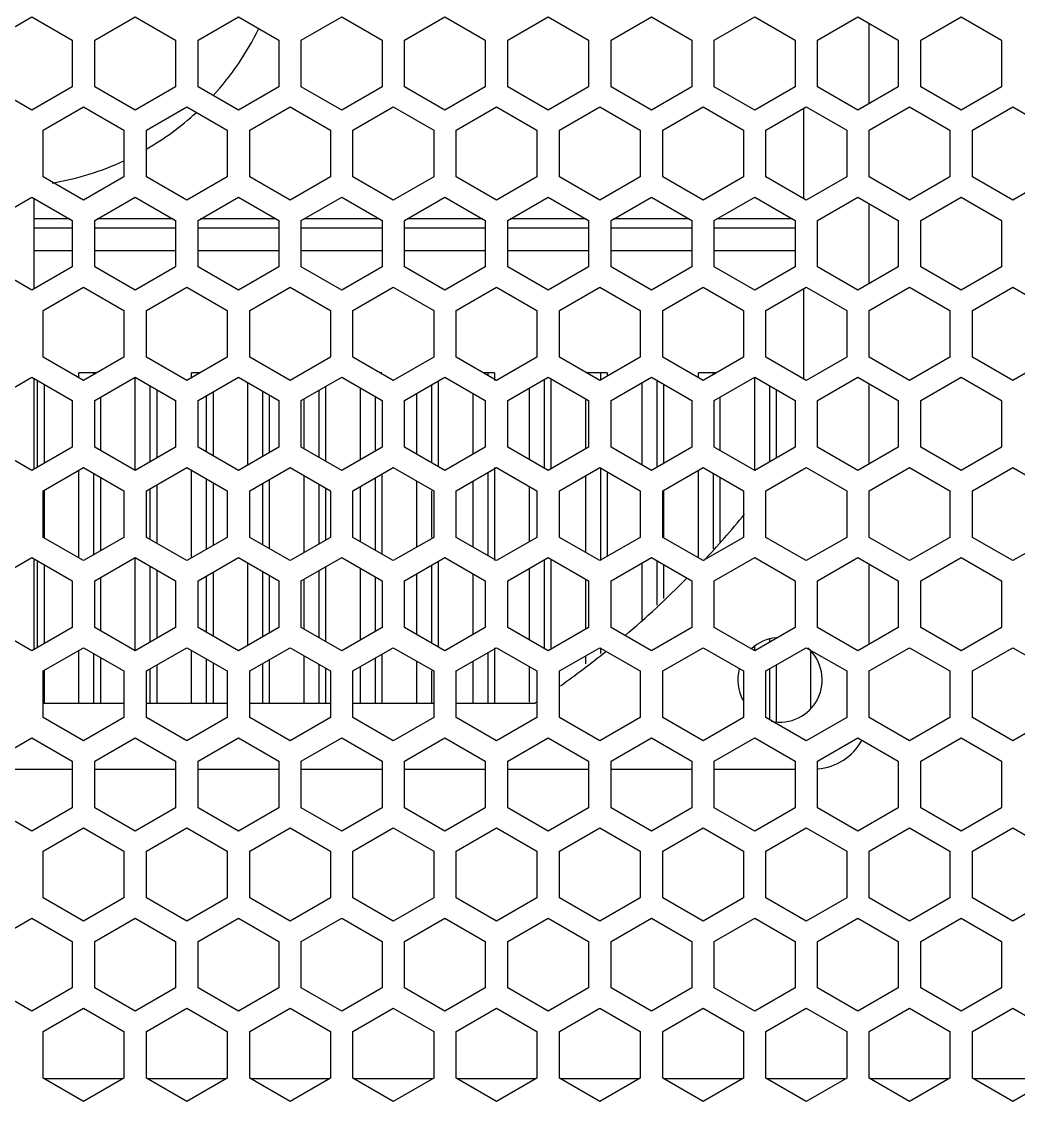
# Model space of a CAD drawing. Header units: millimetres. Extents: x 10297564 to 11610295, y -9287743 to -8409454.
# Drawn here: x 10528781 to 10529846, y -9096196 to -9095042 of the extents above; entities that cross this region are included whole.
import ezdxf

# ---------------------------------------------------------------- set-up
doc = ezdxf.new("R2010")
doc.units = ezdxf.units.MM
doc.header["$LTSCALE"] = 100
doc.layers.add('-0', color=7, linetype='Continuous')

# ---------------------------------------------------------------- blocks, each defined once
blk = doc.blocks.new('인버터 외형도')
at = {"layer": '-0', "linetype": 'Continuous'}
for p, q in [((119705.93, 39846.69), (119738.28, 39865.37)), ((119738.28, 39865.37), (119770.64, 39846.69)), ((119788.7, 39846.69), (119821.05, 39865.37)), ((119821.05, 39865.37), (119853.41, 39846.69)), ((119871.47, 39846.69), (119903.82, 39865.37)), ((119903.82, 39865.37), (119936.18, 39846.69)), ((119954.23, 39846.69), (119986.59, 39865.37)), ((119986.59, 39865.37), (120018.95, 39846.69)), ((120037, 39846.69), (120069.36, 39865.37)), ((120069.36, 39865.37), (120101.71, 39846.69)), ((120119.77, 39846.69), (120152.13, 39865.37)), ((120152.13, 39865.37), (120184.48, 39846.69)), ((120202.54, 39846.69), (120234.9, 39865.37)), ((120234.9, 39865.37), (120267.25, 39846.69)), ((120285.31, 39846.69), (120317.67, 39865.37)), ((120317.67, 39865.37), (120350.02, 39846.69)), ((120368.08, 39846.69), (120400.44, 39865.37)), ((120400.44, 39865.37), (120432.79, 39846.69)), ((120450.85, 39846.69), (120483.21, 39865.37)), ((120483.21, 39865.37), (120515.56, 39846.69)), ((120409.47, 39795.86), (120409.47, 39860.16)), ((119770.64, 39846.69), (119770.64, 39809.33)), ((119788.7, 39809.33), (119788.7, 39846.69)), ((119853.41, 39846.69), (119853.41, 39809.33)), ((119871.47, 39809.33), (119871.47, 39846.69)), ((119936.18, 39846.69), (119936.18, 39809.33)), ((119954.23, 39809.33), (119954.23, 39846.69)), ((120018.95, 39846.69), (120018.95, 39809.33)), ((120037, 39809.33), (120037, 39846.69)), ((120101.71, 39846.69), (120101.71, 39809.33)), ((120119.77, 39809.33), (120119.77, 39846.69)), ((120184.48, 39846.69), (120184.48, 39809.33)), ((120202.54, 39809.33), (120202.54, 39846.69)), ((120267.25, 39846.69), (120267.25, 39809.33)), ((120285.31, 39809.33), (120285.31, 39846.69)), ((120350.02, 39846.69), (120350.02, 39809.33)), ((120368.08, 39809.33), (120368.08, 39846.69)), ((120432.79, 39846.69), (120432.79, 39809.33)), ((120450.85, 39809.33), (120450.85, 39846.69)), ((120515.56, 39846.69), (120515.56, 39809.33)), ((119738.28, 39790.65), (119705.93, 39809.33)), ((119770.64, 39809.33), (119738.28, 39790.65)), ((119821.05, 39790.65), (119788.7, 39809.33)), ((119853.41, 39809.33), (119821.05, 39790.65)), ((119903.82, 39790.65), (119871.47, 39809.33)), ((119936.18, 39809.33), (119903.82, 39790.65)), ((119986.59, 39790.65), (119954.23, 39809.33)), ((120018.95, 39809.33), (119986.59, 39790.65)), ((120069.36, 39790.65), (120037, 39809.33)), ((120101.71, 39809.33), (120069.36, 39790.65)), ((120152.13, 39790.65), (120119.77, 39809.33)), ((120184.48, 39809.33), (120152.13, 39790.65)), ((120234.9, 39790.65), (120202.54, 39809.33)), ((120267.25, 39809.33), (120234.9, 39790.65)), ((120317.67, 39790.65), (120285.31, 39809.33)), ((120350.02, 39809.33), (120317.67, 39790.65)), ((120400.44, 39790.65), (120368.08, 39809.33)), ((120432.79, 39809.33), (120400.44, 39790.65)), ((120483.21, 39790.65), (120450.85, 39809.33)), ((120515.56, 39809.33), (120483.21, 39790.65)), ((119747.31, 39774.46), (119779.67, 39793.14)), ((119779.67, 39793.14), (119812.02, 39774.46)), ((119830.08, 39774.46), (119862.44, 39793.14)), ((119862.44, 39793.14), (119894.79, 39774.46)), ((119912.85, 39774.46), (119945.21, 39793.14)), ((119945.21, 39793.14), (119977.56, 39774.46)), ((119995.62, 39774.46), (120027.97, 39793.14)), ((120027.97, 39793.14), (120060.33, 39774.46)), ((120078.39, 39774.46), (120110.74, 39793.14)), ((120110.74, 39793.14), (120143.1, 39774.46)), ((120161.16, 39774.46), (120193.51, 39793.14)), ((120193.51, 39793.14), (120225.87, 39774.46)), ((120243.93, 39774.46), (120276.28, 39793.14)), ((120276.28, 39793.14), (120308.64, 39774.46)), ((120326.7, 39774.46), (120359.05, 39793.14)), ((120356.8, 39791.83), (120356.8, 39719.72)), ((120359.05, 39793.14), (120391.41, 39774.46)), ((120409.47, 39774.46), (120441.82, 39793.14)), ((120441.82, 39793.14), (120474.18, 39774.46)), ((120492.24, 39774.46), (120524.59, 39793.14)), ((120524.59, 39793.14), (120556.95, 39774.46)), ((119747.31, 39737.1), (119747.31, 39774.46)), ((119812.02, 39774.46), (119812.02, 39737.1)), ((119830.08, 39737.1), (119830.08, 39774.46)), ((119894.79, 39774.46), (119894.79, 39737.1)), ((119912.85, 39737.1), (119912.85, 39774.46)), ((119977.56, 39774.46), (119977.56, 39737.1)), ((119995.62, 39737.1), (119995.62, 39774.46)), ((120060.33, 39774.46), (120060.33, 39737.1)), ((120078.39, 39737.1), (120078.39, 39774.46)), ((120143.1, 39774.46), (120143.1, 39737.1)), ((120161.16, 39737.1), (120161.16, 39774.46)), ((120225.87, 39774.46), (120225.87, 39737.1)), ((120243.93, 39737.1), (120243.93, 39774.46)), ((120308.64, 39774.46), (120308.64, 39737.1)), ((120326.7, 39737.1), (120326.7, 39774.46)), ((120391.41, 39774.46), (120391.41, 39737.1)), ((120409.47, 39737.1), (120409.47, 39774.46)), ((120474.18, 39774.46), (120474.18, 39737.1)), ((120492.24, 39737.1), (120492.24, 39774.46)), ((119779.67, 39718.42), (119747.31, 39737.1)), ((119812.02, 39737.1), (119779.67, 39718.42)), ((119862.44, 39718.42), (119830.08, 39737.1)), ((119894.79, 39737.1), (119862.44, 39718.42)), ((119945.21, 39718.42), (119912.85, 39737.1)), ((119977.56, 39737.1), (119945.21, 39718.42)), ((120027.97, 39718.42), (119995.62, 39737.1)), ((120060.33, 39737.1), (120027.97, 39718.42)), ((120110.74, 39718.42), (120078.39, 39737.1)), ((120143.1, 39737.1), (120110.74, 39718.42)), ((120193.51, 39718.42), (120161.16, 39737.1)), ((120225.87, 39737.1), (120193.51, 39718.42)), ((120276.28, 39718.42), (120243.93, 39737.1)), ((120308.64, 39737.1), (120276.28, 39718.42)), ((120359.05, 39718.42), (120326.7, 39737.1)), ((120391.41, 39737.1), (120359.05, 39718.42)), ((120441.82, 39718.42), (120409.47, 39737.1)), ((120474.18, 39737.1), (120441.82, 39718.42)), ((120524.59, 39718.42), (120492.24, 39737.1)), ((120556.95, 39737.1), (120524.59, 39718.42)), ((119705.93, 39702.22), (119738.28, 39720.9)), ((119738.28, 39720.9), (119770.64, 39702.22)), ((119739.79, 39720.03), (119739.79, 39647.05)), ((119788.7, 39702.22), (119821.05, 39720.9)), ((119821.05, 39720.9), (119853.41, 39702.22)), ((119871.47, 39702.22), (119903.82, 39720.9)), ((119903.82, 39720.9), (119936.18, 39702.22)), ((119954.23, 39702.22), (119986.59, 39720.9)), ((119986.59, 39720.9), (120018.95, 39702.22)), ((120037, 39702.22), (120069.36, 39720.9)), ((120069.36, 39720.9), (120101.71, 39702.22)), ((120119.77, 39702.22), (120152.13, 39720.9)), ((120152.13, 39720.9), (120184.48, 39702.22)), ((120202.54, 39702.22), (120234.9, 39720.9)), ((120234.9, 39720.9), (120267.25, 39702.22)), ((120285.31, 39702.22), (120317.67, 39720.9)), ((120317.67, 39720.9), (120350.02, 39702.22)), ((120368.08, 39702.22), (120400.44, 39720.9)), ((120400.44, 39720.9), (120432.79, 39702.22)), ((120450.85, 39702.22), (120483.21, 39720.9)), ((120483.21, 39720.9), (120515.56, 39702.22)), ((120409.47, 39651.39), (120409.47, 39715.69)), ((119768.65, 39703.37), (119739.79, 39703.37)), ((119770.64, 39702.22), (119770.64, 39664.86)), ((119788.7, 39664.86), (119788.7, 39702.22)), ((119851.42, 39703.37), (119790.68, 39703.37)), ((119853.41, 39702.22), (119853.41, 39664.86)), ((119871.47, 39664.86), (119871.47, 39702.22)), ((119934.19, 39703.37), (119873.45, 39703.37)), ((119936.18, 39702.22), (119936.18, 39664.86)), ((119954.23, 39664.86), (119954.23, 39702.22)), ((120016.96, 39703.37), (119956.22, 39703.37)), ((120018.95, 39702.22), (120018.95, 39664.86)), ((120037, 39664.86), (120037, 39702.22)), ((120099.73, 39703.37), (120038.99, 39703.37)), ((120101.71, 39702.22), (120101.71, 39664.86)), ((120119.77, 39664.86), (120119.77, 39702.22)), ((120182.5, 39703.37), (120121.76, 39703.37)), ((120184.48, 39702.22), (120184.48, 39664.86)), ((120202.54, 39664.86), (120202.54, 39702.22)), ((120265.27, 39703.37), (120204.53, 39703.37)), ((120267.25, 39702.22), (120267.25, 39664.86)), ((120285.31, 39664.86), (120285.31, 39702.22)), ((120348.04, 39703.37), (120287.3, 39703.37)), ((120350.02, 39702.22), (120350.02, 39664.86)), ((120368.08, 39664.86), (120368.08, 39702.22)), ((120432.79, 39702.22), (120432.79, 39664.86)), ((120450.85, 39664.86), (120450.85, 39702.22)), ((120515.56, 39702.22), (120515.56, 39664.86)), ((119770.64, 39695.84), (119739.79, 39695.84)), ((119853.41, 39695.84), (119788.7, 39695.84)), ((119936.18, 39695.84), (119871.47, 39695.84)), ((120018.95, 39695.84), (119954.23, 39695.84)), ((120101.71, 39695.84), (120037, 39695.84)), ((120184.48, 39695.84), (120119.77, 39695.84)), ((120267.25, 39695.84), (120202.54, 39695.84)), ((120350.02, 39695.84), (120285.31, 39695.84)), ((119770.64, 39677.78), (119739.79, 39677.78)), ((119853.41, 39677.78), (119788.7, 39677.78)), ((119936.18, 39677.78), (119871.47, 39677.78)), ((120018.95, 39677.78), (119954.23, 39677.78)), ((120101.71, 39677.78), (120037, 39677.78)), ((120184.48, 39677.78), (120119.77, 39677.78)), ((120267.25, 39677.78), (120202.54, 39677.78)), ((120350.02, 39677.78), (120285.31, 39677.78)), ((119738.28, 39646.18), (119705.93, 39664.86)), ((119770.64, 39664.86), (119738.28, 39646.18)), ((119821.05, 39646.18), (119788.7, 39664.86)), ((119853.41, 39664.86), (119821.05, 39646.18)), ((119903.82, 39646.18), (119871.47, 39664.86)), ((119936.18, 39664.86), (119903.82, 39646.18)), ((119986.59, 39646.18), (119954.23, 39664.86)), ((120018.95, 39664.86), (119986.59, 39646.18)), ((120069.36, 39646.18), (120037, 39664.86)), ((120101.71, 39664.86), (120069.36, 39646.18)), ((120152.13, 39646.18), (120119.77, 39664.86)), ((120184.48, 39664.86), (120152.13, 39646.18)), ((120234.9, 39646.18), (120202.54, 39664.86)), ((120267.25, 39664.86), (120234.9, 39646.18)), ((120317.67, 39646.18), (120285.31, 39664.86)), ((120350.02, 39664.86), (120317.67, 39646.18)), ((120400.44, 39646.18), (120368.08, 39664.86)), ((120432.79, 39664.86), (120400.44, 39646.18)), ((120483.21, 39646.18), (120450.85, 39664.86)), ((120515.56, 39664.86), (120483.21, 39646.18)), ((119747.31, 39629.99), (119779.67, 39648.67)), ((119779.67, 39648.67), (119812.02, 39629.99)), ((119830.08, 39629.99), (119862.44, 39648.67)), ((119862.44, 39648.67), (119894.79, 39629.99)), ((119912.85, 39629.99), (119945.21, 39648.67)), ((119945.21, 39648.67), (119977.56, 39629.99)), ((119995.62, 39629.99), (120027.97, 39648.67)), ((120027.97, 39648.67), (120060.33, 39629.99)), ((120078.39, 39629.99), (120110.74, 39648.67)), ((120110.74, 39648.67), (120143.1, 39629.99)), ((120161.16, 39629.99), (120193.51, 39648.67)), ((120193.51, 39648.67), (120225.87, 39629.99)), ((120243.93, 39629.99), (120276.28, 39648.67)), ((120276.28, 39648.67), (120308.64, 39629.99)), ((120326.7, 39629.99), (120359.05, 39648.67)), ((120356.8, 39647.36), (120356.8, 39575.25)), ((120359.05, 39648.67), (120391.41, 39629.99)), ((120409.47, 39629.99), (120441.82, 39648.67)), ((120441.82, 39648.67), (120474.18, 39629.99)), ((120492.24, 39629.99), (120524.59, 39648.67)), ((120524.59, 39648.67), (120556.95, 39629.99)), ((119747.31, 39592.63), (119747.31, 39629.99)), ((119812.02, 39629.99), (119812.02, 39592.63)), ((119830.08, 39592.63), (119830.08, 39629.99)), ((119894.79, 39629.99), (119894.79, 39592.63)), ((119912.85, 39592.63), (119912.85, 39629.99)), ((119977.56, 39629.99), (119977.56, 39592.63)), ((119995.62, 39592.63), (119995.62, 39629.99)), ((120060.33, 39629.99), (120060.33, 39592.63)), ((120078.39, 39592.63), (120078.39, 39629.99)), ((120143.1, 39629.99), (120143.1, 39592.63)), ((120161.16, 39592.63), (120161.16, 39629.99)), ((120225.87, 39629.99), (120225.87, 39592.63)), ((120243.93, 39592.63), (120243.93, 39629.99)), ((120308.64, 39629.99), (120308.64, 39592.63)), ((120326.7, 39592.63), (120326.7, 39629.99)), ((120391.41, 39629.99), (120391.41, 39592.63)), ((120409.47, 39592.63), (120409.47, 39629.99)), ((120474.18, 39629.99), (120474.18, 39592.63)), ((120492.24, 39592.63), (120492.24, 39629.99)), ((119779.67, 39573.95), (119747.31, 39592.63)), ((119812.02, 39592.63), (119779.67, 39573.95)), ((119862.44, 39573.95), (119830.08, 39592.63)), ((119894.79, 39592.63), (119862.44, 39573.95)), ((119945.21, 39573.95), (119912.85, 39592.63)), ((119977.56, 39592.63), (119945.21, 39573.95)), ((120027.97, 39573.95), (119995.62, 39592.63)), ((120060.33, 39592.63), (120027.97, 39573.95)), ((120110.74, 39573.95), (120078.39, 39592.63)), ((120143.1, 39592.63), (120110.74, 39573.95)), ((120193.51, 39573.95), (120161.16, 39592.63)), ((120225.87, 39592.63), (120193.51, 39573.95)), ((120276.28, 39573.95), (120243.93, 39592.63)), ((120308.64, 39592.63), (120276.28, 39573.95)), ((120359.05, 39573.95), (120326.7, 39592.63)), ((120391.41, 39592.63), (120359.05, 39573.95)), ((120441.82, 39573.95), (120409.47, 39592.63)), ((120474.18, 39592.63), (120441.82, 39573.95)), ((120524.59, 39573.95), (120492.24, 39592.63)), ((120556.95, 39592.63), (120524.59, 39573.95)), ((119775.9, 39576.12), (119775.9, 39579.97)), ((119790.09, 39579.97), (119775.9, 39579.97)), ((119787.94, 39578.72), (119787.94, 39579.97)), ((119866.19, 39576.12), (119866.19, 39579.97)), ((119872.86, 39579.97), (119866.19, 39579.97)), ((120018.87, 39579.97), (120017.55, 39579.97)), ((120109.16, 39579.97), (120100.32, 39579.97)), ((120103.97, 39577.86), (120103.97, 39579.97)), ((120109.16, 39579.97), (120109.16, 39573.95)), ((120199.46, 39579.97), (120182.22, 39579.97)), ((120194.26, 39573.95), (120194.26, 39579.97)), ((120199.46, 39579.97), (120199.46, 39577.38)), ((120272.52, 39576.12), (120272.52, 39579.97)), ((120286.71, 39579.97), (120272.52, 39579.97)), ((120284.56, 39578.72), (120284.56, 39579.97)), ((119705.93, 39557.75), (119738.28, 39576.43)), ((119738.28, 39576.43), (119770.64, 39557.75)), ((119739.79, 39575.56), (119739.79, 39502.58)), ((119742.79, 39504.32), (119742.79, 39573.83)), ((119747.99, 39570.83), (119747.99, 39507.31)), ((119788.7, 39557.75), (119821.05, 39576.43)), ((119821.05, 39501.71), (119821.05, 39576.43)), ((119821.05, 39576.43), (119853.41, 39557.75)), ((119833.09, 39508.66), (119833.09, 39569.48)), ((119871.47, 39557.75), (119903.82, 39576.43)), ((119903.82, 39576.43), (119936.18, 39557.75)), ((119911.34, 39506.05), (119911.34, 39572.09)), ((119954.23, 39557.75), (119986.59, 39576.43)), ((119973.72, 39569), (119973.72, 39509.14)), ((119986.59, 39576.43), (120018.95, 39557.75)), ((120037, 39557.75), (120069.36, 39576.43)), ((120058.82, 39507.79), (120058.82, 39570.35)), ((120064.02, 39573.35), (120064.02, 39504.79)), ((120069.36, 39576.43), (120101.71, 39557.75)), ((120119.77, 39557.75), (120152.13, 39576.43)), ((120149.12, 39503.45), (120149.12, 39574.69)), ((120152.13, 39576.43), (120184.48, 39557.75)), ((120154.31, 39575.17), (120154.31, 39502.97)), ((120202.54, 39557.75), (120234.9, 39576.43)), ((120227.37, 39506.06), (120227.37, 39572.09)), ((120234.9, 39576.43), (120267.25, 39557.75)), ((120239.41, 39504.32), (120239.41, 39573.83)), ((120244.61, 39570.83), (120244.61, 39507.31)), ((120285.31, 39557.75), (120317.67, 39576.43)), ((120317.66, 39501.71), (120317.66, 39576.43)), ((120317.67, 39576.43), (120350.02, 39557.75)), ((120329.7, 39508.66), (120329.7, 39569.48)), ((120368.08, 39557.75), (120400.44, 39576.43)), ((120400.44, 39576.43), (120432.79, 39557.75)), ((120409.47, 39506.92), (120409.47, 39571.22)), ((120450.85, 39557.75), (120483.21, 39576.43)), ((120483.21, 39576.43), (120515.56, 39557.75)), ((119793.14, 39560.31), (119793.14, 39517.83)), ((119838.28, 39566.48), (119838.28, 39511.66)), ((119878.23, 39516.48), (119878.23, 39561.66)), ((119883.43, 39564.66), (119883.43, 39513.48)), ((119923.38, 39513), (119923.38, 39565.14)), ((119928.58, 39562.14), (119928.58, 39516)), ((119968.53, 39512.14), (119968.53, 39566)), ((120001.63, 39510.4), (120001.63, 39567.75)), ((120013.67, 39517.35), (120013.67, 39560.79)), ((120046.78, 39514.75), (120046.78, 39563.4)), ((120091.93, 39514.74), (120091.93, 39563.4)), ((120137.08, 39510.4), (120137.08, 39567.74)), ((120289.75, 39560.31), (120289.75, 39517.83)), ((120334.9, 39566.48), (120334.9, 39511.66)), ((119770.64, 39557.75), (119770.64, 39520.39)), ((119788.7, 39520.39), (119788.7, 39557.75)), ((119853.41, 39557.75), (119853.41, 39520.39)), ((119871.47, 39520.39), (119871.47, 39557.75)), ((119936.18, 39557.75), (119936.18, 39520.39)), ((119954.23, 39520.39), (119954.23, 39557.75)), ((119956.49, 39519.09), (119956.49, 39559.05)), ((120018.95, 39557.75), (120018.95, 39520.39)), ((120037, 39520.39), (120037, 39557.75)), ((120101.71, 39557.75), (120101.71, 39520.39)), ((120119.77, 39520.39), (120119.77, 39557.75)), ((120182.22, 39519.08), (120182.22, 39559.06)), ((120184.48, 39557.75), (120184.48, 39520.39)), ((120202.54, 39520.39), (120202.54, 39557.75)), ((120267.25, 39557.75), (120267.25, 39520.39)), ((120285.31, 39520.39), (120285.31, 39557.75)), ((120350.02, 39557.75), (120350.02, 39520.39)), ((120368.08, 39520.39), (120368.08, 39557.75)), ((120432.79, 39557.75), (120432.79, 39520.39)), ((120450.85, 39520.39), (120450.85, 39557.75)), ((120515.56, 39557.75), (120515.56, 39520.39)), ((119738.28, 39501.71), (119705.93, 39520.39)), ((119770.64, 39520.39), (119738.28, 39501.71)), ((119821.05, 39501.71), (119788.7, 39520.39)), ((119853.41, 39520.39), (119821.05, 39501.71)), ((119903.82, 39501.71), (119871.47, 39520.39)), ((119936.18, 39520.39), (119903.82, 39501.71)), ((119986.59, 39501.71), (119954.23, 39520.39)), ((120018.95, 39520.39), (119986.59, 39501.71)), ((120069.36, 39501.71), (120037, 39520.39)), ((120101.71, 39520.39), (120069.36, 39501.71)), ((120152.13, 39501.71), (120119.77, 39520.39)), ((120184.48, 39520.39), (120152.13, 39501.71)), ((120234.9, 39501.71), (120202.54, 39520.39)), ((120267.25, 39520.39), (120234.9, 39501.71)), ((120317.67, 39501.71), (120285.31, 39520.39)), ((120350.02, 39520.39), (120317.67, 39501.71)), ((120400.44, 39501.71), (120368.08, 39520.39)), ((120432.79, 39520.39), (120400.44, 39501.71)), ((120483.21, 39501.71), (120450.85, 39520.39)), ((120515.56, 39520.39), (120483.21, 39501.71)), ((119747.31, 39485.52), (119779.67, 39504.2)), ((119775.9, 39431.65), (119775.9, 39502.02)), ((119779.67, 39504.2), (119812.02, 39485.52)), ((119830.08, 39485.52), (119862.44, 39504.2)), ((119862.44, 39504.2), (119894.79, 39485.52)), ((119866.19, 39431.64), (119866.19, 39502.03)), ((119912.85, 39485.52), (119945.21, 39504.2)), ((119945.21, 39504.2), (119977.56, 39485.52)), ((119995.62, 39485.52), (120027.97, 39504.2)), ((120027.97, 39504.2), (120060.33, 39485.52)), ((120078.39, 39485.52), (120110.74, 39504.2)), ((120103.97, 39433.39), (120103.97, 39500.28)), ((120109.16, 39504.2), (120109.16, 39429.48)), ((120110.74, 39504.2), (120143.1, 39485.52)), ((120161.16, 39485.52), (120193.51, 39504.2)), ((120193.51, 39504.2), (120225.87, 39485.52)), ((120194.26, 39429.48), (120194.26, 39504.2)), ((120199.46, 39500.76), (120199.46, 39432.91)), ((120243.93, 39485.52), (120276.28, 39504.2)), ((120272.52, 39431.65), (120272.52, 39502.02)), ((120276.28, 39504.2), (120308.64, 39485.52)), ((120326.7, 39485.52), (120359.05, 39504.2)), ((120359.05, 39504.2), (120391.41, 39485.52)), ((120409.47, 39485.52), (120441.82, 39504.2)), ((120441.82, 39504.2), (120474.18, 39485.52)), ((120492.24, 39485.52), (120524.59, 39504.2)), ((120524.59, 39504.2), (120556.95, 39485.52)), ((119787.94, 39434.25), (119787.94, 39499.42)), ((119793.14, 39496.42), (119793.14, 39437.25)), ((119878.23, 39438.6), (119878.23, 39495.08)), ((119883.43, 39492.08), (119883.43, 39441.6)), ((119923.38, 39442.08), (119923.38, 39491.6)), ((119928.58, 39494.6), (119928.58, 39439.08)), ((119956.49, 39435.99), (119956.49, 39497.68)), ((120013.67, 39437.73), (120013.67, 39495.94)), ((120018.87, 39498.94), (120018.87, 39434.73)), ((120046.78, 39440.33), (120046.78, 39493.34)), ((120091.93, 39440.34), (120091.93, 39493.33)), ((120182.22, 39435.99), (120182.22, 39497.68)), ((120284.56, 39439.03), (120284.56, 39499.42)), ((120289.75, 39496.42), (120289.75, 39444.22)), ((119747.31, 39448.16), (119747.31, 39485.52)), ((119747.99, 39485.52), (119747.99, 39448.16)), ((119812.02, 39485.52), (119812.02, 39448.16)), ((119830.08, 39448.16), (119830.08, 39485.52)), ((119833.09, 39446.42), (119833.09, 39487.25)), ((119838.28, 39490.25), (119838.28, 39443.42)), ((119894.79, 39485.52), (119894.79, 39448.16)), ((119912.85, 39448.16), (119912.85, 39485.52)), ((119968.53, 39442.94), (119968.53, 39490.73)), ((119973.72, 39487.73), (119973.72, 39445.94)), ((119977.56, 39485.52), (119977.56, 39448.16)), ((119995.62, 39448.16), (119995.62, 39485.52)), ((120001.63, 39444.68), (120001.63, 39488.99)), ((120058.82, 39448.16), (120058.82, 39485.52)), ((120060.33, 39485.52), (120060.33, 39448.16)), ((120078.39, 39448.16), (120078.39, 39485.52)), ((120137.08, 39444.68), (120137.08, 39488.99)), ((120143.1, 39485.52), (120143.1, 39448.16)), ((120161.16, 39448.16), (120161.16, 39485.52)), ((120225.87, 39485.52), (120225.87, 39448.16)), ((120243.93, 39448.16), (120243.93, 39485.52)), ((120244.61, 39485.52), (120244.61, 39448.16)), ((120308.64, 39485.52), (120308.64, 39448.16)), ((120326.7, 39448.16), (120326.7, 39485.52)), ((120391.41, 39485.52), (120391.41, 39448.16)), ((120409.47, 39448.16), (120409.47, 39485.52)), ((120474.18, 39485.52), (120474.18, 39448.16)), ((120492.24, 39448.16), (120492.24, 39485.52)), ((119779.67, 39429.48), (119747.31, 39448.16)), ((119812.02, 39448.16), (119779.67, 39429.48)), ((119862.44, 39429.48), (119830.08, 39448.16)), ((119894.79, 39448.16), (119862.44, 39429.48)), ((119945.21, 39429.48), (119912.85, 39448.16)), ((119977.56, 39448.16), (119945.21, 39429.48)), ((120027.97, 39429.48), (119995.62, 39448.16)), ((120060.33, 39448.16), (120027.97, 39429.48)), ((120110.74, 39429.48), (120078.39, 39448.16)), ((120143.1, 39448.16), (120110.74, 39429.48)), ((120193.51, 39429.48), (120161.16, 39448.16)), ((120225.87, 39448.16), (120193.51, 39429.48)), ((120276.28, 39429.48), (120243.93, 39448.16)), ((120308.64, 39448.16), (120276.28, 39429.48)), ((120359.05, 39429.48), (120326.7, 39448.16)), ((120391.41, 39448.16), (120359.05, 39429.48)), ((120441.82, 39429.48), (120409.47, 39448.16)), ((120474.18, 39448.16), (120441.82, 39429.48)), ((120524.59, 39429.48), (120492.24, 39448.16)), ((120556.95, 39448.16), (120524.59, 39429.48)), ((119705.93, 39413.28), (119738.28, 39431.96)), ((119738.28, 39431.96), (119770.64, 39413.28)), ((119739.79, 39431.09), (119739.79, 39358.11)), ((119788.7, 39413.28), (119821.05, 39431.96)), ((119821.05, 39357.24), (119821.05, 39431.96)), ((119821.05, 39431.96), (119853.41, 39413.28)), ((119871.47, 39413.28), (119903.82, 39431.96)), ((119903.82, 39431.96), (119936.18, 39413.28)), ((119954.23, 39413.28), (119986.59, 39431.96)), ((119986.59, 39431.96), (120018.95, 39413.28)), ((120037, 39413.28), (120069.36, 39431.96)), ((120069.36, 39431.96), (120101.71, 39413.28)), ((120119.77, 39413.28), (120152.13, 39431.96)), ((120152.13, 39431.96), (120184.48, 39413.28)), ((120154.31, 39430.7), (120154.31, 39358.5)), ((120202.54, 39413.28), (120234.9, 39431.96)), ((120234.9, 39431.96), (120267.25, 39413.28)), ((120285.31, 39413.28), (120317.67, 39431.96)), ((120317.67, 39431.96), (120350.02, 39413.28)), ((120368.08, 39413.28), (120400.44, 39431.96)), ((120400.44, 39431.96), (120432.79, 39413.28)), ((120450.85, 39413.28), (120483.21, 39431.96)), ((120483.21, 39431.96), (120515.56, 39413.28)), ((119742.79, 39359.84), (119742.79, 39429.36)), ((119747.99, 39426.36), (119747.99, 39362.84)), ((119833.09, 39364.19), (119833.09, 39425.01)), ((119838.28, 39422.01), (119838.28, 39367.19)), ((119911.34, 39361.58), (119911.34, 39427.62)), ((119973.72, 39424.53), (119973.72, 39364.67)), ((120001.63, 39365.93), (120001.63, 39423.28)), ((120058.82, 39363.32), (120058.82, 39425.88)), ((120064.02, 39428.88), (120064.02, 39360.32)), ((120137.08, 39365.93), (120137.08, 39423.27)), ((120149.12, 39358.98), (120149.12, 39430.22)), ((120227.37, 39381.84), (120227.37, 39427.61)), ((120239.41, 39393.88), (120239.41, 39429.36)), ((120244.61, 39426.36), (120244.61, 39399.07)), ((120409.47, 39362.45), (120409.47, 39426.75)), ((119770.64, 39413.28), (119770.64, 39375.92)), ((119788.7, 39375.92), (119788.7, 39413.28)), ((119793.14, 39415.84), (119793.14, 39373.36)), ((119853.41, 39413.28), (119853.41, 39375.92)), ((119871.47, 39375.92), (119871.47, 39413.28)), ((119878.23, 39372.01), (119878.23, 39417.19)), ((119883.43, 39420.19), (119883.43, 39369.01)), ((119923.38, 39368.53), (119923.38, 39420.67)), ((119928.58, 39417.67), (119928.58, 39371.53)), ((119936.18, 39413.28), (119936.18, 39375.92)), ((119954.23, 39375.92), (119954.23, 39413.28)), ((119956.49, 39374.62), (119956.49, 39414.58)), ((119968.53, 39367.67), (119968.53, 39421.53)), ((120013.67, 39372.88), (120013.67, 39416.32)), ((120018.95, 39413.28), (120018.95, 39375.92)), ((120037, 39375.92), (120037, 39413.28)), ((120046.78, 39370.28), (120046.78, 39418.93)), ((120091.93, 39370.27), (120091.93, 39418.93)), ((120101.71, 39413.28), (120101.71, 39375.92)), ((120119.77, 39375.92), (120119.77, 39413.28)), ((120182.22, 39374.61), (120182.22, 39414.59)), ((120184.48, 39413.28), (120184.48, 39375.92)), ((120202.54, 39375.92), (120202.54, 39413.28)), ((120267.25, 39413.28), (120267.25, 39375.92)), ((120285.31, 39375.92), (120285.31, 39413.28)), ((120350.02, 39413.28), (120350.02, 39375.92)), ((120368.08, 39375.92), (120368.08, 39413.28)), ((120432.79, 39413.28), (120432.79, 39375.92)), ((120450.85, 39375.92), (120450.85, 39413.28)), ((120515.56, 39413.28), (120515.56, 39375.92)), ((119738.28, 39357.24), (119705.93, 39375.92)), ((119770.64, 39375.92), (119738.28, 39357.24)), ((119821.05, 39357.24), (119788.7, 39375.92)), ((119853.41, 39375.92), (119821.05, 39357.24)), ((119903.82, 39357.24), (119871.47, 39375.92)), ((119936.18, 39375.92), (119903.82, 39357.24)), ((119986.59, 39357.24), (119954.23, 39375.92)), ((120018.95, 39375.92), (119986.59, 39357.24)), ((120069.36, 39357.24), (120037, 39375.92)), ((120101.71, 39375.92), (120069.36, 39357.24)), ((120152.13, 39357.24), (120119.77, 39375.92)), ((120184.48, 39375.92), (120152.13, 39357.24)), ((120234.9, 39357.24), (120202.54, 39375.92)), ((120267.25, 39375.92), (120234.9, 39357.24)), ((120317.67, 39357.24), (120285.31, 39375.92)), ((120350.02, 39375.92), (120317.67, 39357.24)), ((120400.44, 39357.24), (120368.08, 39375.92)), ((120432.79, 39375.92), (120400.44, 39357.24)), ((120483.21, 39357.24), (120450.85, 39375.92)), ((120515.56, 39375.92), (120483.21, 39357.24)), ((120329.7, 39364.19), (120329.7, 39366.46)), ((119747.31, 39341.05), (119779.67, 39359.73)), ((119775.9, 39315.1), (119775.9, 39357.55)), ((119779.67, 39359.73), (119812.02, 39341.05)), ((119787.94, 39315.1), (119787.94, 39354.95)), ((119830.08, 39341.05), (119862.44, 39359.73)), ((119862.44, 39359.73), (119894.79, 39341.05)), ((119866.19, 39315.1), (119866.19, 39357.56)), ((119912.85, 39341.05), (119945.21, 39359.73)), ((119945.21, 39359.73), (119977.56, 39341.05)), ((119956.49, 39315.1), (119956.49, 39353.21)), ((119995.62, 39341.05), (120027.97, 39359.73)), ((120018.87, 39354.47), (120018.87, 39315.1)), ((120027.97, 39359.73), (120060.33, 39341.05)), ((120078.39, 39341.05), (120110.74, 39359.73)), ((120103.97, 39315.1), (120103.97, 39355.81)), ((120109.16, 39359.73), (120109.16, 39315.1)), ((120110.74, 39359.73), (120143.1, 39341.05)), ((120161.16, 39341.05), (120193.51, 39359.73)), ((120182.22, 39346.88), (120182.22, 39353.21)), ((120193.51, 39359.73), (120225.87, 39341.05)), ((120194.26, 39355.11), (120194.26, 39359.73)), ((120243.93, 39341.05), (120276.28, 39359.73)), ((120276.28, 39359.73), (120308.64, 39341.05)), ((120317.66, 39357.24), (120317.66, 39360.89)), ((120326.7, 39341.05), (120359.05, 39359.73)), ((120359.05, 39359.73), (120391.41, 39341.05)), ((120362.81, 39311.44), (120362.81, 39356.38)), ((120409.47, 39341.05), (120441.82, 39359.73)), ((120441.82, 39359.73), (120474.18, 39341.05)), ((120492.24, 39341.05), (120524.59, 39359.73)), ((120524.59, 39359.73), (120556.95, 39341.05)), ((119793.14, 39351.95), (119793.14, 39315.1)), ((119838.28, 39345.78), (119838.28, 39315.1)), ((119878.23, 39315.1), (119878.23, 39350.61)), ((119883.43, 39347.61), (119883.43, 39315.1)), ((119923.38, 39315.1), (119923.38, 39347.13)), ((119928.58, 39350.13), (119928.58, 39315.1)), ((119968.53, 39315.1), (119968.53, 39346.26)), ((120001.63, 39315.1), (120001.63, 39344.52)), ((120013.67, 39315.1), (120013.67, 39351.47)), ((120046.78, 39315.1), (120046.78, 39348.87)), ((120091.93, 39315.1), (120091.93, 39348.86)), ((120137.08, 39316.04), (120137.08, 39344.52)), ((120334.9, 39345.78), (120334.9, 39300.54)), ((119747.31, 39303.69), (119747.31, 39341.05)), ((119747.99, 39341.05), (119747.99, 39315.1)), ((119812.02, 39341.05), (119812.02, 39303.69)), ((119830.08, 39303.69), (119830.08, 39341.05)), ((119833.09, 39315.1), (119833.09, 39342.78)), ((119894.79, 39341.05), (119894.79, 39303.69)), ((119912.85, 39303.69), (119912.85, 39341.05)), ((119973.72, 39343.26), (119973.72, 39315.1)), ((119977.56, 39341.05), (119977.56, 39303.69)), ((119995.62, 39303.69), (119995.62, 39341.05)), ((120058.82, 39315.1), (120058.82, 39341.05)), ((120060.33, 39341.05), (120060.33, 39303.69)), ((120078.39, 39303.69), (120078.39, 39341.05)), ((120143.1, 39341.05), (120143.1, 39303.69)), ((120161.16, 39303.69), (120161.16, 39341.05)), ((120225.87, 39341.05), (120225.87, 39303.69)), ((120243.93, 39303.69), (120243.93, 39341.05)), ((120308.64, 39341.05), (120308.64, 39303.69)), ((120326.7, 39303.69), (120326.7, 39341.05)), ((120329.7, 39301.95), (120329.7, 39342.78)), ((120391.41, 39341.05), (120391.41, 39303.69)), ((120409.47, 39303.69), (120409.47, 39341.05)), ((120474.18, 39341.05), (120474.18, 39303.69)), ((120492.24, 39303.69), (120492.24, 39341.05)), ((119812.02, 39315.1), (119747.31, 39315.1)), ((119894.79, 39315.1), (119830.08, 39315.1)), ((119977.56, 39315.1), (119912.85, 39315.1)), ((120060.33, 39315.1), (119995.62, 39315.1)), ((120141.46, 39315.1), (120078.39, 39315.1)), ((119779.67, 39285.01), (119747.31, 39303.69)), ((119812.02, 39303.69), (119779.67, 39285.01)), ((119862.44, 39285.01), (119830.08, 39303.69)), ((119894.79, 39303.69), (119862.44, 39285.01)), ((119945.21, 39285.01), (119912.85, 39303.69)), ((119977.56, 39303.69), (119945.21, 39285.01)), ((120027.97, 39285.01), (119995.62, 39303.69)), ((120060.33, 39303.69), (120027.97, 39285.01)), ((120110.74, 39285.01), (120078.39, 39303.69)), ((120143.1, 39303.69), (120110.74, 39285.01)), ((120193.51, 39285.01), (120161.16, 39303.69)), ((120225.87, 39303.69), (120193.51, 39285.01)), ((120276.28, 39285.01), (120243.93, 39303.69)), ((120308.64, 39303.69), (120276.28, 39285.01)), ((120359.05, 39285.01), (120326.7, 39303.69)), ((120391.41, 39303.69), (120359.05, 39285.01)), ((120441.82, 39285.01), (120409.47, 39303.69)), ((120474.18, 39303.69), (120441.82, 39285.01)), ((120524.59, 39285.01), (120492.24, 39303.69)), ((120556.95, 39303.69), (120524.59, 39285.01)), ((119705.93, 39268.81), (119738.28, 39287.49)), ((119738.28, 39287.49), (119770.64, 39268.81)), ((119788.7, 39268.81), (119821.05, 39287.49)), ((119821.05, 39287.49), (119853.41, 39268.81)), ((119871.47, 39268.81), (119903.82, 39287.49)), ((119903.82, 39287.49), (119936.18, 39268.81)), ((119954.23, 39268.81), (119986.59, 39287.49)), ((119986.59, 39287.49), (120018.95, 39268.81)), ((120037, 39268.81), (120069.36, 39287.49)), ((120069.36, 39287.49), (120101.71, 39268.81)), ((120119.77, 39268.81), (120152.13, 39287.49)), ((120152.13, 39287.49), (120184.48, 39268.81)), ((120202.54, 39268.81), (120234.9, 39287.49)), ((120234.9, 39287.49), (120267.25, 39268.81)), ((120285.31, 39268.81), (120317.67, 39287.49)), ((120317.67, 39287.49), (120350.02, 39268.81)), ((120368.08, 39268.81), (120400.44, 39287.49)), ((120400.44, 39287.49), (120432.79, 39268.81)), ((120450.85, 39268.81), (120483.21, 39287.49)), ((120483.21, 39287.49), (120515.56, 39268.81)), ((119770.64, 39268.81), (119770.64, 39231.45)), ((119788.7, 39231.45), (119788.7, 39268.81)), ((119853.41, 39268.81), (119853.41, 39231.45)), ((119871.47, 39231.45), (119871.47, 39268.81)), ((119936.18, 39268.81), (119936.18, 39231.45)), ((119954.23, 39231.45), (119954.23, 39268.81)), ((120018.95, 39268.81), (120018.95, 39231.45)), ((120037, 39231.45), (120037, 39268.81)), ((120101.71, 39268.81), (120101.71, 39231.45)), ((120119.77, 39231.45), (120119.77, 39268.81)), ((120184.48, 39268.81), (120184.48, 39231.45)), ((120202.54, 39231.45), (120202.54, 39268.81)), ((120267.25, 39268.81), (120267.25, 39231.45)), ((120285.31, 39231.45), (120285.31, 39268.81)), ((120350.02, 39268.81), (120350.02, 39231.45)), ((120368.08, 39231.45), (120368.08, 39268.81)), ((120432.79, 39268.81), (120432.79, 39231.45)), ((120450.85, 39231.45), (120450.85, 39268.81)), ((120515.56, 39268.81), (120515.56, 39231.45)), ((119705.93, 39262.43), (119770.64, 39262.43)), ((119788.7, 39262.43), (119853.41, 39262.43)), ((119871.47, 39262.43), (119936.18, 39262.43)), ((119954.23, 39262.43), (120018.95, 39262.43)), ((120037, 39262.43), (120101.71, 39262.43)), ((120119.77, 39262.43), (120184.48, 39262.43)), ((120202.54, 39262.43), (120267.25, 39262.43)), ((120285.31, 39262.43), (120350.02, 39262.43)), ((119738.28, 39212.77), (119705.93, 39231.45)), ((119770.64, 39231.45), (119738.28, 39212.77)), ((119821.05, 39212.77), (119788.7, 39231.45)), ((119853.41, 39231.45), (119821.05, 39212.77)), ((119903.82, 39212.77), (119871.47, 39231.45)), ((119936.18, 39231.45), (119903.82, 39212.77)), ((119986.59, 39212.77), (119954.23, 39231.45)), ((120018.95, 39231.45), (119986.59, 39212.77)), ((120069.36, 39212.77), (120037, 39231.45)), ((120101.71, 39231.45), (120069.36, 39212.77)), ((120152.13, 39212.77), (120119.77, 39231.45)), ((120184.48, 39231.45), (120152.13, 39212.77)), ((120234.9, 39212.77), (120202.54, 39231.45)), ((120267.25, 39231.45), (120234.9, 39212.77)), ((120317.67, 39212.77), (120285.31, 39231.45)), ((120350.02, 39231.45), (120317.67, 39212.77)), ((120400.44, 39212.77), (120368.08, 39231.45)), ((120432.79, 39231.45), (120400.44, 39212.77)), ((120483.21, 39212.77), (120450.85, 39231.45)), ((120515.56, 39231.45), (120483.21, 39212.77)), ((119747.31, 39196.58), (119779.67, 39215.26)), ((119779.67, 39215.26), (119812.02, 39196.58)), ((119830.08, 39196.58), (119862.44, 39215.26)), ((119862.44, 39215.26), (119894.79, 39196.58)), ((119912.85, 39196.58), (119945.21, 39215.26)), ((119945.21, 39215.26), (119977.56, 39196.58)), ((119995.62, 39196.58), (120027.97, 39215.26)), ((120027.97, 39215.26), (120060.33, 39196.58)), ((120078.39, 39196.58), (120110.74, 39215.26)), ((120110.74, 39215.26), (120143.1, 39196.58)), ((120161.16, 39196.58), (120193.51, 39215.26)), ((120193.51, 39215.26), (120225.87, 39196.58)), ((120243.93, 39196.58), (120276.28, 39215.26)), ((120276.28, 39215.26), (120308.64, 39196.58)), ((120326.7, 39196.58), (120359.05, 39215.26)), ((120359.05, 39215.26), (120391.41, 39196.58)), ((120409.47, 39196.58), (120441.82, 39215.26)), ((120441.82, 39215.26), (120474.18, 39196.58)), ((120492.24, 39196.58), (120524.59, 39215.26)), ((120524.59, 39215.26), (120556.95, 39196.58)), ((119747.31, 39159.22), (119747.31, 39196.58)), ((119812.02, 39196.58), (119812.02, 39159.22)), ((119830.08, 39159.22), (119830.08, 39196.58)), ((119894.79, 39196.58), (119894.79, 39159.22)), ((119912.85, 39159.22), (119912.85, 39196.58)), ((119977.56, 39196.58), (119977.56, 39159.22)), ((119995.62, 39159.22), (119995.62, 39196.58)), ((120060.33, 39196.58), (120060.33, 39159.22)), ((120078.39, 39159.22), (120078.39, 39196.58)), ((120143.1, 39196.58), (120143.1, 39159.22)), ((120161.16, 39159.22), (120161.16, 39196.58)), ((120225.87, 39196.58), (120225.87, 39159.22)), ((120243.93, 39159.22), (120243.93, 39196.58)), ((120308.64, 39196.58), (120308.64, 39159.22)), ((120326.7, 39159.22), (120326.7, 39196.58)), ((120391.41, 39196.58), (120391.41, 39159.22)), ((120409.47, 39159.22), (120409.47, 39196.58)), ((120474.18, 39196.58), (120474.18, 39159.22)), ((120492.24, 39159.22), (120492.24, 39196.58)), ((119779.67, 39140.53), (119747.31, 39159.22)), ((119812.02, 39159.22), (119779.67, 39140.53)), ((119862.44, 39140.53), (119830.08, 39159.22)), ((119894.79, 39159.22), (119862.44, 39140.53)), ((119945.21, 39140.53), (119912.85, 39159.22)), ((119977.56, 39159.22), (119945.21, 39140.53)), ((120027.97, 39140.53), (119995.62, 39159.22)), ((120060.33, 39159.22), (120027.97, 39140.53)), ((120110.74, 39140.53), (120078.39, 39159.22)), ((120143.1, 39159.22), (120110.74, 39140.53)), ((120193.51, 39140.53), (120161.16, 39159.22)), ((120225.87, 39159.22), (120193.51, 39140.53)), ((120276.28, 39140.53), (120243.93, 39159.22)), ((120308.64, 39159.22), (120276.28, 39140.53)), ((120359.05, 39140.53), (120326.7, 39159.22)), ((120391.41, 39159.22), (120359.05, 39140.53)), ((120441.82, 39140.53), (120409.47, 39159.22)), ((120474.18, 39159.22), (120441.82, 39140.53)), ((120524.59, 39140.53), (120492.24, 39159.22)), ((120556.95, 39159.22), (120524.59, 39140.53)), ((119705.93, 39124.34), (119738.28, 39143.02)), ((119738.28, 39143.02), (119770.64, 39124.34)), ((119788.7, 39124.34), (119821.05, 39143.02)), ((119821.05, 39143.02), (119853.41, 39124.34)), ((119871.47, 39124.34), (119903.82, 39143.02)), ((119903.82, 39143.02), (119936.18, 39124.34)), ((119954.23, 39124.34), (119986.59, 39143.02)), ((119986.59, 39143.02), (120018.95, 39124.34)), ((120037, 39124.34), (120069.36, 39143.02)), ((120069.36, 39143.02), (120101.71, 39124.34)), ((120119.77, 39124.34), (120152.13, 39143.02)), ((120152.13, 39143.02), (120184.48, 39124.34)), ((120202.54, 39124.34), (120234.9, 39143.02)), ((120234.9, 39143.02), (120267.25, 39124.34)), ((120285.31, 39124.34), (120317.67, 39143.02)), ((120317.67, 39143.02), (120350.02, 39124.34)), ((120368.08, 39124.34), (120400.44, 39143.02)), ((120400.44, 39143.02), (120432.79, 39124.34)), ((120450.85, 39124.34), (120483.21, 39143.02)), ((120483.21, 39143.02), (120515.56, 39124.34)), ((119770.64, 39124.34), (119770.64, 39086.98)), ((119788.7, 39086.98), (119788.7, 39124.34)), ((119853.41, 39124.34), (119853.41, 39086.98)), ((119871.47, 39086.98), (119871.47, 39124.34)), ((119936.18, 39124.34), (119936.18, 39086.98)), ((119954.23, 39086.98), (119954.23, 39124.34)), ((120018.95, 39124.34), (120018.95, 39086.98)), ((120037, 39086.98), (120037, 39124.34)), ((120101.71, 39124.34), (120101.71, 39086.98)), ((120119.77, 39086.98), (120119.77, 39124.34)), ((120184.48, 39124.34), (120184.48, 39086.98)), ((120202.54, 39086.98), (120202.54, 39124.34)), ((120267.25, 39124.34), (120267.25, 39086.98)), ((120285.31, 39086.98), (120285.31, 39124.34)), ((120350.02, 39124.34), (120350.02, 39086.98)), ((120368.08, 39086.98), (120368.08, 39124.34)), ((120432.79, 39124.34), (120432.79, 39086.98)), ((120450.85, 39086.98), (120450.85, 39124.34)), ((120515.56, 39124.34), (120515.56, 39086.98)), ((119738.28, 39068.3), (119705.93, 39086.98)), ((119770.64, 39086.98), (119738.28, 39068.3)), ((119821.05, 39068.3), (119788.7, 39086.98)), ((119853.41, 39086.98), (119821.05, 39068.3)), ((119903.82, 39068.3), (119871.47, 39086.98)), ((119936.18, 39086.98), (119903.82, 39068.3)), ((119986.59, 39068.3), (119954.23, 39086.98)), ((120018.95, 39086.98), (119986.59, 39068.3)), ((120069.36, 39068.3), (120037, 39086.98)), ((120101.71, 39086.98), (120069.36, 39068.3)), ((120152.13, 39068.3), (120119.77, 39086.98)), ((120184.48, 39086.98), (120152.13, 39068.3)), ((120234.9, 39068.3), (120202.54, 39086.98)), ((120267.25, 39086.98), (120234.9, 39068.3)), ((120317.67, 39068.3), (120285.31, 39086.98)), ((120350.02, 39086.98), (120317.67, 39068.3)), ((120400.44, 39068.3), (120368.08, 39086.98)), ((120432.79, 39086.98), (120400.44, 39068.3)), ((120483.21, 39068.3), (120450.85, 39086.98)), ((120515.56, 39086.98), (120483.21, 39068.3)), ((119747.31, 39052.11), (119779.67, 39070.79)), ((119779.67, 39070.79), (119812.02, 39052.11)), ((119830.08, 39052.11), (119862.44, 39070.79)), ((119862.44, 39070.79), (119894.79, 39052.11)), ((119912.85, 39052.11), (119945.21, 39070.79)), ((119945.21, 39070.79), (119977.56, 39052.11)), ((119995.62, 39052.11), (120027.97, 39070.79)), ((120027.97, 39070.79), (120060.33, 39052.11)), ((120078.39, 39052.11), (120110.74, 39070.79)), ((120110.74, 39070.79), (120143.1, 39052.11)), ((120161.16, 39052.11), (120193.51, 39070.79)), ((120193.51, 39070.79), (120225.87, 39052.11)), ((120243.93, 39052.11), (120276.28, 39070.79)), ((120276.28, 39070.79), (120308.64, 39052.11)), ((120326.7, 39052.11), (120359.05, 39070.79)), ((120359.05, 39070.79), (120391.41, 39052.11)), ((120409.47, 39052.11), (120441.82, 39070.79)), ((120441.82, 39070.79), (120474.18, 39052.11)), ((120492.24, 39052.11), (120524.59, 39070.79)), ((120524.59, 39070.79), (120556.95, 39052.11)), ((119747.31, 39014.74), (119747.31, 39052.11)), ((119812.02, 39052.11), (119812.02, 39014.74)), ((119830.08, 39014.74), (119830.08, 39052.11)), ((119894.79, 39052.11), (119894.79, 39014.74)), ((119912.85, 39014.74), (119912.85, 39052.11)), ((119977.56, 39052.11), (119977.56, 39014.74)), ((119995.62, 39014.74), (119995.62, 39052.11)), ((120060.33, 39052.11), (120060.33, 39014.74)), ((120078.39, 39014.74), (120078.39, 39052.11)), ((120143.1, 39052.11), (120143.1, 39014.74)), ((120161.16, 39014.74), (120161.16, 39052.11)), ((120225.87, 39052.11), (120225.87, 39014.74)), ((120243.93, 39014.74), (120243.93, 39052.11)), ((120308.64, 39052.11), (120308.64, 39014.74)), ((120326.7, 39014.74), (120326.7, 39052.11)), ((120391.41, 39052.11), (120391.41, 39014.74)), ((120409.47, 39014.74), (120409.47, 39052.11)), ((120474.18, 39052.11), (120474.18, 39014.74)), ((120492.24, 39014.74), (120492.24, 39052.11)), ((119779.67, 38996.06), (119747.31, 39014.74)), ((119810.95, 39014.12), (119748.39, 39014.12)), ((119812.02, 39014.74), (119779.67, 38996.06)), ((119862.44, 38996.06), (119830.08, 39014.74)), ((119893.71, 39014.12), (119831.16, 39014.12)), ((119894.79, 39014.74), (119862.44, 38996.06)), ((119945.21, 38996.06), (119912.85, 39014.74)), ((119976.48, 39014.12), (119913.93, 39014.12)), ((119977.56, 39014.74), (119945.21, 38996.06)), ((120027.97, 38996.06), (119995.62, 39014.74)), ((120059.25, 39014.12), (119996.7, 39014.12)), ((120060.33, 39014.74), (120027.97, 38996.06)), ((120110.74, 38996.06), (120078.39, 39014.74)), ((120142.02, 39014.12), (120079.47, 39014.12)), ((120143.1, 39014.74), (120110.74, 38996.06)), ((120193.51, 38996.06), (120161.16, 39014.74)), ((120224.79, 39014.12), (120162.24, 39014.12)), ((120225.87, 39014.74), (120193.51, 38996.06)), ((120276.28, 38996.06), (120243.93, 39014.74)), ((120307.56, 39014.12), (120245, 39014.12)), ((120308.64, 39014.74), (120276.28, 38996.06)), ((120359.05, 38996.06), (120326.7, 39014.74)), ((120390.33, 39014.12), (120327.77, 39014.12)), ((120391.41, 39014.74), (120359.05, 38996.06)), ((120441.82, 38996.06), (120409.47, 39014.74)), ((120473.1, 39014.12), (120410.54, 39014.12)), ((120474.18, 39014.74), (120441.82, 38996.06)), ((120524.59, 38996.06), (120492.24, 39014.74)), ((120555.87, 39014.12), (120493.31, 39014.12)), ((120556.95, 39014.74), (120524.59, 38996.06))]:
    blk.add_line(p, q, dxfattribs=at)
for centre, radius, start, end in [((119717.15, 39954.75), 225.73, 317.47171, 334.05985), ((119717.15, 39954.75), 225.73, 300.10995, 312.57968), ((119717.15, 39954.75), 225.73, 279.54262, 294.95753), ((119717.21, 39954.69), 767.5, 316.79078, 320.51074), ((119717.21, 39954.69), 767.5, 310.29473, 315.33725), ((120337.98, 39333.91), 33.86, 95.00704, 132.54144), ((119717.21, 39954.69), 767.5, 305.41595, 308.79797), ((120337.98, 39333.91), 33.86, 258.06531, 48.86334), ((120337.98, 39333.91), 33.86, 164.62444, 208.7079), ((119717.21, 39954.69), 767.5, 303.55731, 303.71195), ((120364.32, 39307.58), 45.15, 274.81738, 330.65947)]:
    blk.add_arc(centre, radius, start, end, dxfattribs=at)

msp = doc.modelspace()

# ---------------------------------------------------------------- block references
at = {"xscale": 1.333333333333333, "yscale": 1.333333333333333, "zscale": 1.333333333333333}
msp.add_blockref('인버터 외형도', (10369140.6, -9148191), dxfattribs=at)

doc.saveas('drawing.dxf')
